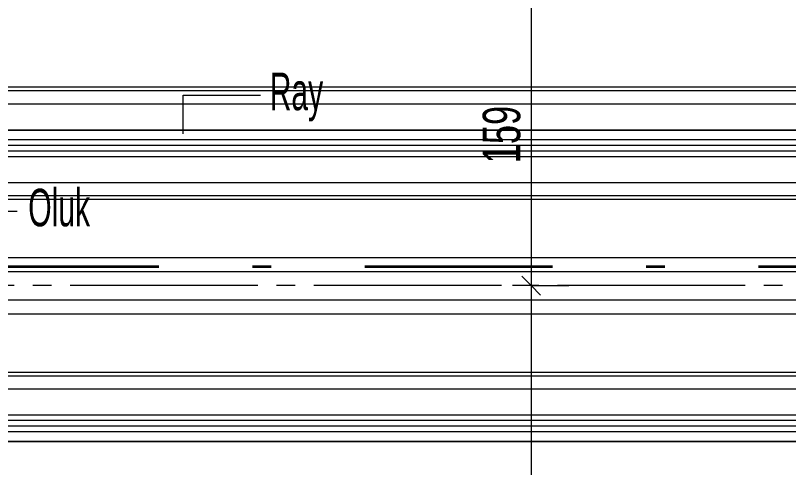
# Model space of a CAD drawing. Header units: metres. Extents: x 8 to 325, y -31 to 15.
# Drawn here: x 139.24 to 143.365, y -17.971 to -15.558 of the extents above; entities that cross this region are included whole.
import ezdxf

# ---------------------------------------------------------------- set-up
doc = ezdxf.new("R2010")
doc.units = ezdxf.units.M
doc.linetypes.add('Dash dot', pattern=[2.1, 1, -0.5, 0.1, -0.5])
doc.linetypes.add('HAT AKSI', pattern=[1.12, 1, -0.06, 0, -0.06])
for name, color, linetype, lineweight in [('A-DETY-AKS', 7, 'Continuous', 9), ('A-DETY-OLCU', 7, 'Continuous', 9), ('A-DETY-OLCU-100', 7, 'Continuous', 9), ('A-DETY-YAZI', 7, 'Continuous', 9), ('A-ÇZGI-INCE', 7, 'Continuous', 9)]:
    doc.layers.add(name, color=color, linetype=linetype, lineweight=lineweight)
doc.layers.add('A-ÇZGI', color=7, linetype='Continuous', lineweight=9, true_color=0x00a600)
doc.styles.add('Arial Narrow_1', font='ARIALN.TTF', dxfattribs={"width": 0.7, "height": 0.2})
doc.styles.add('Arial Narrow_5', font='ARIALN.TTF', dxfattribs={"width": 0.8, "height": 0.2})
doc.dimstyles.new('TKFN_ARDI_Ölçü_1_100__İç_', dxfattribs={"dimscale": 0.3048, "dimtxt": 0.204686, "dimasz": 0.328084, "dimexe": 0.328084, "dimexo": 0.0625, "dimgap": 0, "dimtad": 1, "dimdec": 0, "dimlfac": 100, "dimdsep": 46, "dimtxsty": 'Arial Narrow_5', "dimblk1": 'OBLIQUE', "dimblk2": 'OBLIQUE', "dimsah": 1, "dimcen": 0.09, "dimdle": 0.328084, "dimadec": 8, "dimazin": 0, "dimtfac": 1, "dimtdec": 4, "dimtix": 1, "dimtmove": 0, "dimatfit": 3, "dimfxl": 0.656168, "dimfxlon": 1, "dimtvp": 1, "dimtolj": 1, "dimtzin": 0, "dimarcsym": 2})

# ---------------------------------------------------------------- blocks, each defined once
blk = doc.blocks.new('D1030_70_Ray - Ray-3446562-_1_13_4_13_ PERON KATI _FFL_')
at = {"layer": 'A-ÇZGI', "color": 8, "true_color": 0x808080}
for p, q in [((-195.3, -15.9389), (14.4, -15.9389)), ((-195.3, -15.9589), (14.4, -15.9589)), ((-195.3, -16.0288), (14.4, -16.0288)), ((-195.3, -16.169), (14.4, -16.169)), ((-195.3, -16.1705), (14.4, -16.1705)), ((-195.3, -16.3104), (14.4, -16.3104)), ((-195.3, -16.449), (14.4, -16.449)), ((-195.3, -16.5189), (14.4, -16.5189)), ((-195.3, -16.5389), (14.4, -16.5389)), ((-181.4, -16.849), (-79.2248, -16.849)), ((-181.4, -16.925), (-6.55, -16.925)), ((-181.4, -17.075), (-78.2508, -17.075)), ((-181.4, -17.151), (-6.55, -17.151)), ((-195.3, -17.4611), (14.4, -17.4611)), ((-195.3, -17.4811), (14.4, -17.4811)), ((-195.3, -17.551), (14.4, -17.551)), ((-182.9574, -17.6896), (-160.061, -17.6896)), ((-183.061, -17.8295), (-160.1501, -17.8295)), ((-183.061, -17.831), (-160.1486, -17.831))]:
    blk.add_line(p, q, dxfattribs=at)
blk = doc.blocks.new('DIMBLOCK57-_1_13_4_13_ PERON KATI _FFL_')
at = {"layer": 'A-DETY-OLCU-100', "transparency": 16777216}
for p, q in [((141.9917, -15.41), (141.9417, -15.36)), ((141.9917, -15.41), (141.8917, -15.41)), ((141.9917, -15.41), (141.9917, -17)), ((141.9917, -15.41), (142.0417, -15.46)), ((141.9917, -15.41), (142.1917, -15.41)), ((141.9917, -17), (141.9417, -16.95)), ((141.9917, -17), (141.8917, -17)), ((141.9917, -17), (142.0417, -17.05)), ((141.9917, -17), (142.1917, -17))]:
    blk.add_line(p, q, dxfattribs=at)
at = {"layer": 'A-DETY-OLCU-100', "color": 0, "transparency": 16777216, "insert": (141.7332, -16.3463), "char_height": 0.2, "width": 0.339194, "attachment_point": 1, "rotation": 90, "line_spacing_factor": 0.974696, "style": 'Arial Narrow_5'}
blk.add_mtext('159', dxfattribs=at)
blk = doc.blocks.new('_Oblique')
at = {"color": 0, "linetype": 'ByBlock', "lineweight": -2}
blk.add_line((-0.5, -0.5), (0.5, 0.5), dxfattribs=at)
blk = doc.blocks.new('DIMBLOCK58-_1_13_4_13_ PERON KATI _FFL_')
at = {"layer": 'A-DETY-OLCU-100', "transparency": 16777216}
for p, q in [((141.9917, -17), (141.9417, -16.95)), ((141.9917, -17), (141.8917, -17)), ((141.9917, -17), (141.9917, -20.8)), ((141.9917, -17), (142.0417, -17.05)), ((141.9917, -17), (142.1917, -17)), ((141.9917, -20.7), (141.9417, -20.65)), ((141.9917, -20.7), (141.8917, -20.7)), ((141.9917, -20.7), (142.0417, -20.75)), ((141.9917, -20.7), (142.1917, -20.7))]:
    blk.add_line(p, q, dxfattribs=at)
at = {"layer": 'A-DETY-OLCU-100', "color": 0, "transparency": 16777216, "insert": (141.7332, -18.9913), "char_height": 0.2, "width": 0.339194, "attachment_point": 1, "rotation": 90, "line_spacing_factor": 0.974696, "style": 'Arial Narrow_5'}
blk.add_mtext('370', dxfattribs=at)

msp = doc.modelspace()

# ---------------------------------------------------------------- linework, layer by layer
at = {"layer": 'A-DETY-AKS', "color": 1, "linetype": 'HAT AKSI', "true_color": 0xff0000}
msp.add_line((323.8329, -17), (109.008, -17), dxfattribs=at)
at = {"layer": 'A-DETY-YAZI'}
for p, q in [((140.1342, -15.9837), (140.5467, -15.9837)), ((140.1342, -16.19), (140.1342, -15.9837)), ((139.0359, -16.6033), (139.25, -16.6033))]:
    msp.add_line(p, q, dxfattribs=at)
at = {"layer": 'A-ÇZGI', "color": 16, "linetype": 'Dash dot', "lineweight": 35, "true_color": 0x800000}
msp.add_line((322.7048, -16.9), (108.4048, -16.9), dxfattribs=at)
at = {"layer": 'A-ÇZGI-INCE'}
for p, q in [((109.4947, -16.22), (319.1947, -16.22)), ((109.4947, -16.25), (319.1947, -16.25)), ((109.4947, -16.28), (319.1947, -16.28)), ((144.7336, -17.72), (121.8497, -17.72)), ((144.6136, -17.75), (121.8536, -17.75)), ((144.6178, -17.78), (121.7336, -17.78))]:
    msp.add_line(p, q, dxfattribs=at)

# ---------------------------------------------------------------- block references
at = {"layer": 'A-ÇZGI', "color": 8, "true_color": 0x808080}
msp.add_blockref('D1030_70_Ray - Ray-3446562-_1_13_4_13_ PERON KATI _FFL_', (304.7947, 0), dxfattribs=at)

# ---------------------------------------------------------------- texts
at = {"layer": 'A-DETY-YAZI', "char_height": 0.2, "line_spacing_factor": 0.949189, "style": 'Arial Narrow_1'}
for s, insert, width, attachment_point in [('\\pxt0.7,1.4,2.1,2.8,3.5,4.2,4.9,5.6,6.3,7,7.7,8.4,9.1,9.8,10.5,11.2,11.9,12.6,13.3,14,14.7,15.4,16.1,16.8,17.5,18.2,18.9,19.6,20.3,21,21.7,22.4;{Ray}', (140.5967, -15.8635), 0.299061, 1), ('\\pxqr,t0.7,1.4,2.1,2.8,3.5,4.2,4.9,5.6,6.3,7,7.7,8.4,9.1,9.8,10.5,11.2,11.9,12.6,13.3,14,14.7,15.4,16.1,16.8,17.5,18.2,18.9,19.6,20.3,21,21.7,22.4;{Oluk}', (139.6381, -16.4831), 0.341481, 3)]:
    msp.add_mtext(s, dxfattribs=dict(at, insert=insert, width=width, attachment_point=attachment_point))

# ---------------------------------------------------------------- dimensions: what is measured, and where the dimension line sits
at = {"layer": 'A-DETY-OLCU'}
for base, p1, p2, override, picture, middle in [((141.9917, -17), (142.1917, -15.41), (142.1917, -17), {"dimpost": '<>', "dimfxl": 1.59}, 'DIMBLOCK57-_1_13_4_13_ PERON KATI _FFL_', (141.8896, -16.205)), ((141.9917, -20.7), (142.1917, -17), (142.1917, -20.7), {"dimpost": '<>', "dimfxl": 3.7}, 'DIMBLOCK58-_1_13_4_13_ PERON KATI _FFL_', (141.8896, -18.85))]:
    dim = msp.add_linear_dim(base=base, p1=p1, p2=p2, angle=90, dimstyle='TKFN_ARDI_Ölçü_1_100__İç_', override=override, dxfattribs=at)
    dim.commit()
    dim.dimension.update_dxf_attribs({"geometry": picture, "text_midpoint": middle})

doc.saveas('drawing.dxf')
